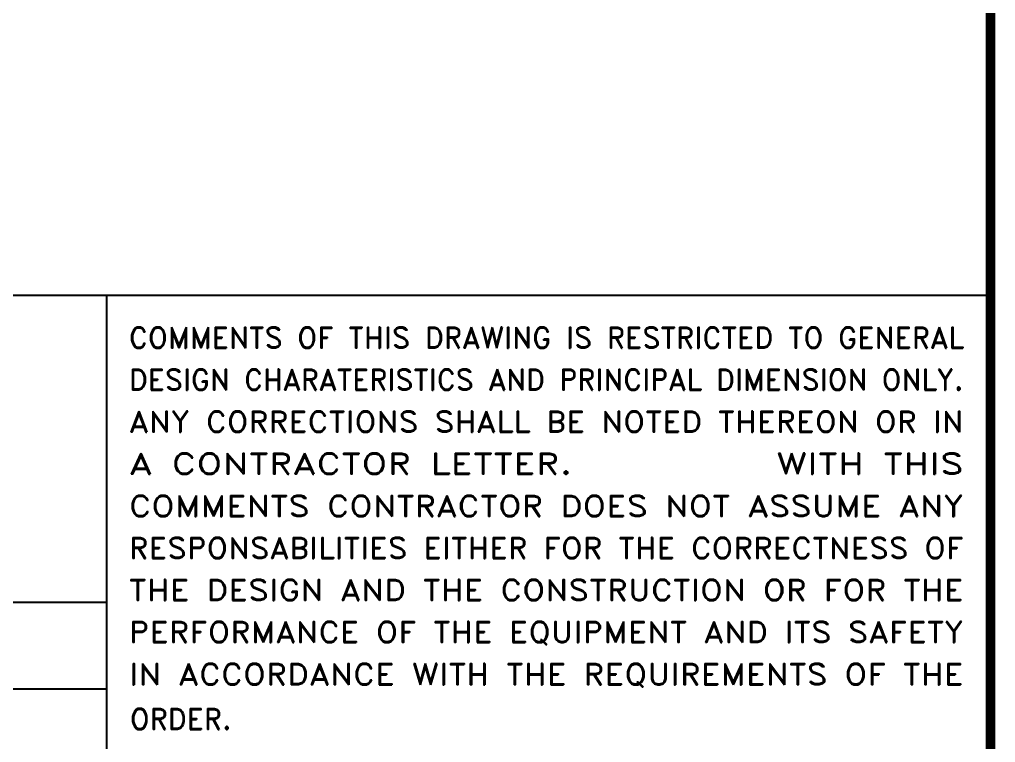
# Model space of a CAD drawing. Extents: x -4 to 378, y 0 to 264.
# Drawn here: x 291.6 to 377.8, y 67.6 to 131.6 of the extents above; entities that cross this region are included whole.
import ezdxf
from ezdxf.enums import TextEntityAlignment as Align

# ---------------------------------------------------------------- set-up
doc = ezdxf.new("R2010")
doc.units = 0
doc.header["$LTSCALE"] = 5
doc.header["$MEASUREMENT"] = 0
doc.linetypes.add('CONTINUA', pattern=[0])
doc.layers.get('0').update_dxf_attribs({"linetype": 'CONTINUA'})
doc.layers.add('FORMATO', color=7, linetype='CONTINUOUS')
doc.styles.add('DESCRIZ', font='SIMPLEX')
doc.styles.add('FOXS', font='FOXS')
doc.styles.add('ROMAND', font='romand')
doc.styles.add('SIMPLEX', font='simplex.shx')

# ---------------------------------------------------------------- blocks, each defined once
blk = doc.blocks.new('CART_MIDOR')
at = {"color": 7}
blk.add_line((-63, 64.2), (-63, 0), dxfattribs=at)
at = {"layer": 'FORMATO', "color": 7, "linetype": 'CONTINUOUS'}
for p, q in [((-140, 64.2), (0, 64.2)), ((0, 0), (0, 64.2)), ((-63, 42.29), (-140, 42.29)), ((-140, 36.145), (-63, 36.145))]:
    blk.add_line(p, q, dxfattribs=at)
at = {"color": 7, "style": 'SIMPLEX'}
for tag, p in [('MAT_REQ_N1', (-97.938, 11.275)), ('MAT_REQ_N2', (-93.738, 11.275)), ('MAT_REQ_N3', (-89.538, 11.275)), ('MAT_REQ_N4', (-85.055, 11.275)), ('MAT_REQ_N5', (-80.572, 11.275)), ('MAT_REQ_N6', (-76.089, 11.275))]:
    blk.add_attdef(tag, text='', height=2, dxfattribs=at).set_placement(p, align=Align.MIDDLE)
for tag, p in [('ITEM', (-122.734, 7.009)), ('RD_DWG_CODE', (-109.634, 2.526))]:
    blk.add_attdef(tag, text='', height=2, dxfattribs=at).set_placement(p, align=Align.MIDDLE_LEFT)
at = {"layer": 'FORMATO', "color": 7, "linetype": 'CONTINUOUS', "style": 'ROMAND'}
for s, width, p, p2 in [('COMMENTS OF THIS DRAWING IS RESTRICTED TO GENERAL', 0.875827, (-61.408, 60.434), (-1.914, 60.434)), ('DESIGN CHARATERISTICS AND PRINCIPAL DIMENSION ONLY.', 0.878599, (-61.408, 57.434), (-1.914, 57.434)), ('ANY CORRECTIONS SHALL BE NOTED THEREON OR IN', 0.960682, (-61.408, 54.434), (-1.914, 54.434)), ('A CONTRACTOR LETTER.        WITH THIS', 1.16982, (-61.408, 51.434), (-1.914, 51.434)), ('COMMENTS CONTRACTOR DOES NOT ASSUME ANY', 1.03725, (-61.408, 48.434), (-1.914, 48.434)), ('RESPONSABILITIES EITHER FOR THE CORRECTNESS OF', 0.956271, (-61.408, 45.434), (-1.914, 45.434)), ('THE DESIGN AND THE CONSTRUCTION OR FOR THE', 1.003508, (-61.408, 42.434), (-1.914, 42.434)), ('PERFORMANCE OF THE EQUIPMENT AND ITS SAFETY', 0.988033, (-61.408, 39.434), (-1.914, 39.434)), ('IN ACCORDANCE WITH THE REQUIREMENTS OF THE', 1.010815, (-61.408, 36.434), (-1.914, 36.434))]:
    blk.add_text(s, height=1.5, dxfattribs=dict(at, width=width)).set_placement(p, p2, align=Align.FIT)
blk.add_text('ORDER.', height=1.5, dxfattribs=at).set_placement((-61.335, 33.229))
blk = doc.blocks.new('CART_OR')
at = {"const_width": 0.879}
blk.add_lwpolyline([(0, 263.126), (377.406, 263.126), (377.406, 0), (0, 0)], close=True, dxfattribs=at)
at = {"color": 1, "style": 'DESCRIZ'}
for tag, height, p in [('LINE_1', 7.297, (188.703, 199.497)), ('LINE_2', 7.297, (188.703, 184.275)), ('LINE_3', 7.297, (188.703, 169.17)), ('CONTRACTOR', 1.897, (231.207, 24.401)), ('HEADER_LINE_1', 1.897, (231.207, 20.703)), ('HEADER_LINE_2', 1.897, (231.207, 17.013))]:
    blk.add_attdef(tag, text='', height=height, dxfattribs=at).set_placement(p, align=Align.MIDDLE)
at = {"style": 'DESCRIZ'}
blk.add_attdef('PLOT_PAREMETERS', text='', height=1.757, rotation=90, dxfattribs=at).set_placement((-2.954, 50.735), align=Align.MIDDLE)
for tag, height, p in [('XX/XX/94', 1.757, (16.469, 25.57)), ('REV4', 1.757, (4.204, 25.57)), ('XX/XX/94', 1.757, (16.469, 21.426)), ('REV3', 1.757, (4.204, 21.426)), ('SCALE', 1.757, (339.858, 20.713)), ('FOGLIO', 1.757, (362.891, 20.763)), ('REV2', 1.757, (4.204, 17.282)), ('XX/XX/94', 1.757, (16.469, 17.282)), ('REV1', 1.757, (4.204, 13.137)), ('XX/XX/94', 1.757, (16.469, 13.137)), ('HEADER_LINE_3', 2.189, (231.207, 11.826)), ('REV0', 1.757, (4.204, 8.993)), ('XX/XX/94', 1.757, (16.469, 8.993)), ('HEADER_LINE_4', 2.189, (231.207, 7.59))]:
    blk.add_attdef(tag, text='', height=height, dxfattribs=at).set_placement(p, align=Align.MIDDLE)
for tag, p in [('DESCRIPTION', (27.329, 24.686)), ('DESCRIPTION', (27.329, 20.542)), ('DESCRIPTION', (27.329, 16.397)), ('DOCUMENT', (349.327, 15.812)), ('DESCRIPTION', (27.329, 12.253)), ('CUSTOMER_ORDER', (349.327, 11.076)), ('DESCRIPTION', (27.329, 8.109)), ('CUSTOMER_REF', (349.327, 6.34))]:
    blk.add_attdef(tag, p, '', height=1.757, dxfattribs=at)
at = {"style": 'FOXS', "width": 0.9}
for tag, p in [('DISEGNATO4', (135.393, 25.472)), ('CONTROLLATO4', (150.483, 25.472)), ('APPROVATO4', (165.572, 25.472)), ('DISEGNATO3', (135.393, 21.325)), ('CONTROLLATO3', (150.483, 21.325)), ('APPROVATO3', (165.572, 21.325)), ('DISEGNATO2', (135.393, 17.178)), ('CONTROLLATO2', (150.483, 17.178)), ('APPROVATO2', (165.572, 17.178)), ('DISEGNATO1', (135.393, 13.03)), ('CONTROLLATO1', (150.483, 13.03)), ('APPROVATO1', (165.572, 13.03)), ('DISEGNATO0', (135.393, 8.883)), ('CONTROLLATO0', (150.483, 8.883)), ('APPROVATO0', (165.572, 8.883))]:
    blk.add_attdef(tag, text='', height=2.189, dxfattribs=at).set_placement(p, align=Align.MIDDLE)
at = {"style": 'DESCRIZ'}
blk.add_attdef('FILE_NAME', (-2.159, 3.382), '', height=1.757, rotation=90, dxfattribs=at)

msp = doc.modelspace()

# ---------------------------------------------------------------- block references
at = {"color": 7}
msp.add_blockref('CART_OR', (0, 0), dxfattribs=at)
at = {"color": 7, "xscale": 1.2404475, "yscale": 1.2404475, "zscale": 1.2404475}
msp.add_blockref('CART_MIDOR', (377.406, 27.541), dxfattribs=at)

doc.saveas('drawing.dxf')
